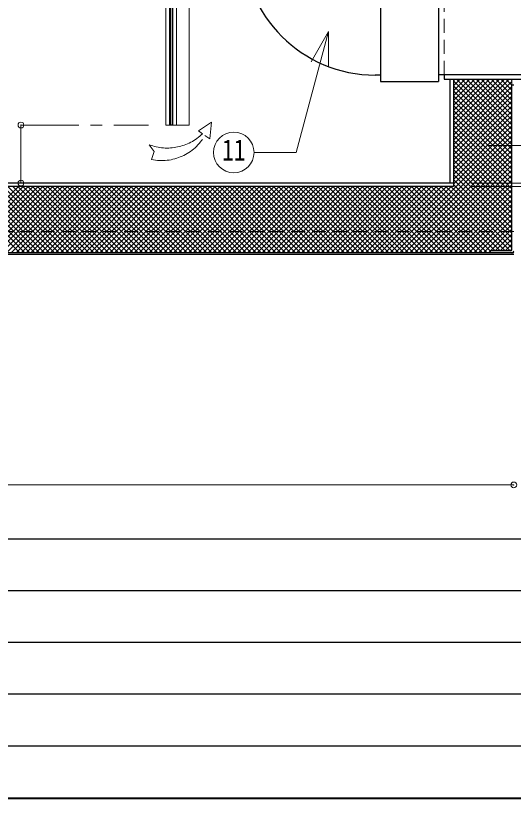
# Model space of a CAD drawing. Units: millimetres at full size, sheet at 1:10; details may follow other scales. Extents: x -2114 to 1936, y -1399 to 1411.
# Drawn here: x -889 to -459, y -1399 to -724 of the extents above; entities that cross this region are included whole.
import ezdxf
from ezdxf.enums import TextEntityAlignment as Align

# ---------------------------------------------------------------- set-up
doc = ezdxf.new("R2010")
doc.units = ezdxf.units.MM
doc.header["$LTSCALE"] = 10
doc.header["$PDMODE"] = 32
doc.header["$PDSIZE"] = 5
for name, pattern in [('CHAIN1', [8, 5, -1, 1, -1]), ('DASHED1', [1.8, 1.2, -0.6]), ('DOUBLE_CHAIN1', [8.8, 5, -1, 0.6, -0.6, 0.6, -1])]:
    doc.linetypes.add(name, pattern=pattern)
doc.layers.add('0-0_ﾚｲﾔ1', color=4, linetype='Continuous', lineweight=9)
doc.styles.add('ＭＳ ゴシック', font='')
doc.styles.get('ＭＳ ゴシック').set_extended_font_data('MS Gothic')

msp = doc.modelspace()

# ---------------------------------------------------------------- linework, layer by layer
at = {"layer": '0-0_ﾚｲﾔ1', "color": 7, "lineweight": 18}
for p, q in [((-758.92, -818.64), (-758.92, -318.64)), ((-755.92, -818.64), (-755.92, -318.64)), ((-752.92, -330.88), (-752.92, -818.64)), ((-749.92, -331.5), (-749.92, -818.64)), ((-618.71, -738.08), (-646.62, -842.27)), ((-618.71, -738.08), (-633.71, -764.07)), ((-618.71, -738.08), (-618.71, -768.08)), ((-460.52, -779.14), (-460.52, -784.14)), ((-755.92, -818.64), (-758.92, -818.64)), ((-749.92, -818.64), (-752.92, -818.64)), ((-646.62, -842.27), (-682.9, -842.27))]:
    msp.add_line(p, q, dxfattribs=at)
at = {"layer": '0-0_ﾚｲﾔ1', "color": 5, "lineweight": 25}
for p, q in [((-755.17, -318.64), (-755.17, -818.64)), ((-753.67, -319.39), (-753.67, -818.64)), ((-573.92, -656.14), (-573.92, -781.14)), ((-523.92, -775.24), (-434.92, -775.24)), ((-518.92, -775.24), (-518.92, -779.14)), ((-573.92, -775.64), (-578.42, -775.64)), ((-573.92, -781.14), (-523.92, -781.14)), ((-518.92, -779.14), (-434.92, -779.14)), ((-513.92, -868.64), (-513.92, -779.14)), ((-510.92, -779.14), (-510.92, -871.64)), ((-460.52, -926.24), (-460.52, -784.14)), ((-460.52, -784.14), (-458.92, -784.14)), ((-753.67, -818.64), (-755.17, -818.64)), ((-510.92, -868.64), (-1516.92, -868.64)), ((-510.92, -871.64), (-1516.92, -871.64)), ((-458.92, -930.24), (-1568.92, -930.24)), ((-459.72, -928.64), (-1568.12, -928.64)), ((-461.32, -927.04), (-478.92, -927.04)), ((-478.92, -928.64), (-478.92, -927.04))]:
    msp.add_line(p, q, dxfattribs=at)
at = {"layer": '0-0_ﾚｲﾔ1'}
for p, q in [((-738.92, -818.64), (-738.92, -318.64)), ((-510.92, -780.63), (-509.43, -779.14)), ((-510.92, -784.87), (-505.19, -779.14)), ((-510.92, -789.11), (-500.95, -779.14)), ((-510.92, -793.36), (-496.7, -779.14)), ((-510.92, -797.6), (-492.46, -779.14)), ((-510.92, -801.84), (-488.22, -779.14)), ((-510.92, -806.08), (-483.97, -779.14)), ((-510.92, -810.33), (-479.73, -779.14)), ((-510.92, -814.57), (-475.49, -779.14)), ((-510.92, -818.81), (-471.25, -779.14)), ((-510.92, -823.05), (-467, -779.14)), ((-510.92, -827.3), (-462.76, -779.14)), ((-510.92, -780.66), (-460.52, -831.06)), ((-510.92, -831.54), (-460.52, -781.14)), ((-508.21, -779.14), (-460.52, -826.82)), ((-503.96, -779.14), (-460.52, -822.58)), ((-499.72, -779.14), (-460.52, -818.34)), ((-495.48, -779.14), (-460.52, -814.09)), ((-491.24, -779.14), (-460.52, -809.85)), ((-486.99, -779.14), (-460.52, -805.61)), ((-482.75, -779.14), (-460.52, -801.37)), ((-478.51, -779.14), (-460.52, -797.12)), ((-474.27, -779.14), (-460.52, -792.88)), ((-470.02, -779.14), (-460.52, -788.64)), ((-465.78, -779.14), (-460.52, -784.4)), ((-461.54, -779.14), (-460.52, -780.15)), ((-510.92, -784.91), (-460.52, -835.31)), ((-510.92, -835.78), (-460.52, -785.38)), ((-510.92, -789.15), (-460.52, -839.55)), ((-510.92, -840.02), (-460.52, -789.62)), ((-510.92, -793.39), (-460.52, -843.79)), ((-510.92, -844.27), (-460.52, -793.87)), ((-510.92, -797.63), (-460.52, -848.03)), ((-510.92, -848.51), (-460.52, -798.11)), ((-510.92, -801.88), (-460.52, -852.28)), ((-510.92, -852.75), (-460.52, -802.35)), ((-510.92, -806.12), (-460.52, -856.52)), ((-510.92, -856.99), (-460.52, -806.59)), ((-510.92, -810.36), (-460.52, -860.76)), ((-510.92, -861.24), (-460.52, -810.84)), ((-510.92, -814.61), (-460.52, -865.01)), ((-510.92, -865.48), (-460.52, -815.08)), ((-883.92, -818.64), (-883.92, -868.64)), ((-755.92, -818.64), (-755.17, -818.64)), ((-753.67, -818.64), (-752.92, -818.64)), ((-749.92, -818.64), (-738.92, -818.64)), ((-510.92, -818.85), (-460.52, -869.25)), ((-510.92, -869.72), (-460.52, -819.32)), ((-565.59, -928.64), (-460.52, -823.57)), ((-561.35, -928.64), (-460.52, -827.81)), ((-510.92, -823.09), (-460.52, -873.49)), ((-510.92, -827.33), (-460.52, -877.73)), ((-557.11, -928.64), (-460.52, -832.05)), ((-510.92, -831.58), (-460.52, -881.98)), ((-510.92, -835.82), (-460.52, -886.22)), ((-552.86, -928.64), (-460.52, -836.29)), ((-548.62, -928.64), (-460.52, -840.54)), ((-510.92, -840.06), (-460.52, -890.46)), ((-544.38, -928.64), (-460.52, -844.78)), ((-540.14, -928.64), (-460.52, -849.02)), ((-510.92, -844.3), (-460.52, -894.7)), ((-510.92, -848.55), (-460.52, -898.95)), ((-535.89, -928.64), (-460.52, -853.26)), ((-510.92, -852.79), (-460.52, -903.19)), ((-531.65, -928.64), (-460.52, -857.51)), ((-527.41, -928.64), (-460.52, -861.75)), ((-510.92, -857.03), (-460.52, -907.43)), ((-510.92, -861.27), (-460.52, -911.67)), ((-523.17, -928.64), (-460.52, -865.99)), ((-510.92, -865.52), (-460.52, -915.92)), ((-943.19, -928.64), (-886.19, -871.64)), ((-941.79, -871.64), (-884.79, -928.64)), ((-938.95, -928.64), (-881.95, -871.64)), ((-937.55, -871.64), (-880.55, -928.64)), ((-934.7, -928.64), (-877.7, -871.64)), ((-933.31, -871.64), (-876.31, -928.64)), ((-930.46, -928.64), (-873.46, -871.64)), ((-929.07, -871.64), (-872.07, -928.64)), ((-926.22, -928.64), (-869.22, -871.64)), ((-924.82, -871.64), (-867.82, -928.64)), ((-921.97, -928.64), (-864.97, -871.64)), ((-920.58, -871.64), (-863.58, -928.64)), ((-917.73, -928.64), (-860.73, -871.64)), ((-916.34, -871.64), (-859.34, -928.64)), ((-913.49, -928.64), (-856.49, -871.64)), ((-912.1, -871.64), (-855.1, -928.64)), ((-909.25, -928.64), (-852.25, -871.64)), ((-907.85, -871.64), (-850.85, -928.64)), ((-905, -928.64), (-848, -871.64)), ((-903.61, -871.64), (-846.61, -928.64)), ((-900.76, -928.64), (-843.76, -871.64)), ((-899.37, -871.64), (-842.37, -928.64)), ((-896.52, -928.64), (-839.52, -871.64)), ((-895.13, -871.64), (-838.13, -928.64)), ((-892.28, -928.64), (-835.28, -871.64)), ((-890.88, -871.64), (-833.88, -928.64)), ((-888.03, -928.64), (-831.03, -871.64)), ((-886.64, -871.64), (-829.64, -928.64)), ((-883.79, -928.64), (-826.79, -871.64)), ((-882.4, -871.64), (-825.4, -928.64)), ((-879.55, -928.64), (-822.55, -871.64)), ((-878.15, -871.64), (-821.15, -928.64)), ((-875.31, -928.64), (-818.31, -871.64)), ((-873.91, -871.64), (-816.91, -928.64)), ((-871.06, -928.64), (-814.06, -871.64)), ((-869.67, -871.64), (-812.67, -928.64)), ((-866.82, -928.64), (-809.82, -871.64)), ((-865.43, -871.64), (-808.43, -928.64)), ((-862.58, -928.64), (-805.58, -871.64)), ((-861.18, -871.64), (-804.18, -928.64)), ((-858.33, -928.64), (-801.33, -871.64)), ((-856.94, -871.64), (-799.94, -928.64)), ((-854.09, -928.64), (-797.09, -871.64)), ((-852.7, -871.64), (-795.7, -928.64)), ((-849.85, -928.64), (-792.85, -871.64)), ((-848.46, -871.64), (-791.46, -928.64)), ((-845.61, -928.64), (-788.61, -871.64)), ((-844.21, -871.64), (-787.21, -928.64)), ((-841.36, -928.64), (-784.36, -871.64)), ((-839.97, -871.64), (-782.97, -928.64)), ((-837.12, -928.64), (-780.12, -871.64)), ((-835.73, -871.64), (-778.73, -928.64)), ((-832.88, -928.64), (-775.88, -871.64)), ((-831.49, -871.64), (-774.49, -928.64)), ((-828.64, -928.64), (-771.64, -871.64)), ((-827.24, -871.64), (-770.24, -928.64)), ((-824.39, -928.64), (-767.39, -871.64)), ((-823, -871.64), (-766, -928.64)), ((-820.15, -928.64), (-763.15, -871.64)), ((-818.76, -871.64), (-761.76, -928.64)), ((-815.91, -928.64), (-758.91, -871.64)), ((-814.52, -871.64), (-757.52, -928.64)), ((-811.67, -928.64), (-754.67, -871.64)), ((-810.27, -871.64), (-753.27, -928.64)), ((-807.42, -928.64), (-750.42, -871.64)), ((-806.03, -871.64), (-749.03, -928.64)), ((-803.18, -928.64), (-746.18, -871.64)), ((-801.79, -871.64), (-744.79, -928.64)), ((-798.94, -928.64), (-741.94, -871.64)), ((-797.54, -871.64), (-740.54, -928.64)), ((-794.7, -928.64), (-737.7, -871.64)), ((-793.3, -871.64), (-736.3, -928.64)), ((-790.45, -928.64), (-733.45, -871.64)), ((-789.06, -871.64), (-732.06, -928.64)), ((-786.21, -928.64), (-729.21, -871.64)), ((-784.82, -871.64), (-727.82, -928.64)), ((-781.97, -928.64), (-724.97, -871.64)), ((-780.57, -871.64), (-723.57, -928.64)), ((-777.72, -928.64), (-720.72, -871.64)), ((-776.33, -871.64), (-719.33, -928.64)), ((-773.48, -928.64), (-716.48, -871.64)), ((-772.09, -871.64), (-715.09, -928.64)), ((-769.24, -928.64), (-712.24, -871.64)), ((-767.85, -871.64), (-710.85, -928.64)), ((-765, -928.64), (-708, -871.64)), ((-763.6, -871.64), (-706.6, -928.64)), ((-760.75, -928.64), (-703.75, -871.64)), ((-759.36, -871.64), (-702.36, -928.64)), ((-756.51, -928.64), (-699.51, -871.64)), ((-755.12, -871.64), (-698.12, -928.64)), ((-752.27, -928.64), (-695.27, -871.64)), ((-750.88, -871.64), (-693.88, -928.64)), ((-748.03, -928.64), (-691.03, -871.64)), ((-746.63, -871.64), (-689.63, -928.64)), ((-743.78, -928.64), (-686.78, -871.64)), ((-742.39, -871.64), (-685.39, -928.64)), ((-739.54, -928.64), (-682.54, -871.64)), ((-738.15, -871.64), (-681.15, -928.64)), ((-735.3, -928.64), (-678.3, -871.64)), ((-733.91, -871.64), (-676.91, -928.64)), ((-731.06, -928.64), (-674.06, -871.64)), ((-729.66, -871.64), (-672.66, -928.64)), ((-726.81, -928.64), (-669.81, -871.64)), ((-725.42, -871.64), (-668.42, -928.64)), ((-722.57, -928.64), (-665.57, -871.64)), ((-721.18, -871.64), (-664.18, -928.64)), ((-718.33, -928.64), (-661.33, -871.64)), ((-716.93, -871.64), (-659.93, -928.64)), ((-714.09, -928.64), (-657.09, -871.64)), ((-712.69, -871.64), (-655.69, -928.64)), ((-709.84, -928.64), (-652.84, -871.64)), ((-708.45, -871.64), (-651.45, -928.64)), ((-705.6, -928.64), (-648.6, -871.64)), ((-704.21, -871.64), (-647.21, -928.64)), ((-701.36, -928.64), (-644.36, -871.64)), ((-699.96, -871.64), (-642.96, -928.64)), ((-697.11, -928.64), (-640.11, -871.64)), ((-695.72, -871.64), (-638.72, -928.64)), ((-692.87, -928.64), (-635.87, -871.64)), ((-691.48, -871.64), (-634.48, -928.64)), ((-688.63, -928.64), (-631.63, -871.64)), ((-687.24, -871.64), (-630.24, -928.64)), ((-684.39, -928.64), (-627.39, -871.64)), ((-682.99, -871.64), (-625.99, -928.64)), ((-680.14, -928.64), (-623.14, -871.64)), ((-678.75, -871.64), (-621.75, -928.64)), ((-675.9, -928.64), (-618.9, -871.64)), ((-674.51, -871.64), (-617.51, -928.64)), ((-671.66, -928.64), (-614.66, -871.64)), ((-670.27, -871.64), (-613.27, -928.64)), ((-667.42, -928.64), (-610.42, -871.64)), ((-666.02, -871.64), (-609.02, -928.64)), ((-663.17, -928.64), (-606.17, -871.64)), ((-661.78, -871.64), (-604.78, -928.64)), ((-658.93, -928.64), (-601.93, -871.64)), ((-657.54, -871.64), (-600.54, -928.64)), ((-654.69, -928.64), (-597.69, -871.64)), ((-653.3, -871.64), (-596.3, -928.64)), ((-650.45, -928.64), (-593.45, -871.64)), ((-649.05, -871.64), (-592.05, -928.64)), ((-646.2, -928.64), (-589.2, -871.64)), ((-644.81, -871.64), (-587.81, -928.64)), ((-641.96, -928.64), (-584.96, -871.64)), ((-640.57, -871.64), (-583.57, -928.64)), ((-637.72, -928.64), (-580.72, -871.64)), ((-636.32, -871.64), (-579.32, -928.64)), ((-633.47, -928.64), (-576.47, -871.64)), ((-632.08, -871.64), (-575.08, -928.64)), ((-629.23, -928.64), (-572.23, -871.64)), ((-627.84, -871.64), (-570.84, -928.64)), ((-624.99, -928.64), (-567.99, -871.64)), ((-623.6, -871.64), (-566.6, -928.64)), ((-620.75, -928.64), (-563.75, -871.64)), ((-619.35, -871.64), (-562.35, -928.64)), ((-616.5, -928.64), (-559.5, -871.64)), ((-615.11, -871.64), (-558.11, -928.64)), ((-612.26, -928.64), (-555.26, -871.64)), ((-610.87, -871.64), (-553.87, -928.64)), ((-608.02, -928.64), (-551.02, -871.64)), ((-606.63, -871.64), (-549.63, -928.64)), ((-603.78, -928.64), (-546.78, -871.64)), ((-602.38, -871.64), (-545.38, -928.64)), ((-599.53, -928.64), (-542.53, -871.64)), ((-598.14, -871.64), (-541.14, -928.64)), ((-595.29, -928.64), (-538.29, -871.64)), ((-593.9, -871.64), (-536.9, -928.64)), ((-591.05, -928.64), (-534.05, -871.64)), ((-589.66, -871.64), (-532.66, -928.64)), ((-586.81, -928.64), (-529.81, -871.64)), ((-585.41, -871.64), (-528.41, -928.64)), ((-582.56, -928.64), (-525.56, -871.64)), ((-581.17, -871.64), (-524.17, -928.64)), ((-578.32, -928.64), (-521.32, -871.64)), ((-576.93, -871.64), (-519.93, -928.64)), ((-574.08, -928.64), (-517.08, -871.64)), ((-572.68, -871.64), (-515.68, -928.64)), ((-569.84, -928.64), (-512.84, -871.64)), ((-568.44, -871.64), (-511.44, -928.64)), ((-564.2, -871.64), (-507.2, -928.64)), ((-559.96, -871.64), (-502.96, -928.64)), ((-555.71, -871.64), (-498.71, -928.64)), ((-551.47, -871.64), (-494.47, -928.64)), ((-547.23, -871.64), (-490.23, -928.64)), ((-542.99, -871.64), (-485.99, -928.64)), ((-538.74, -871.64), (-481.74, -928.64)), ((-534.5, -871.64), (-478.92, -927.22)), ((-530.26, -871.64), (-474.86, -927.04)), ((-526.02, -871.64), (-470.62, -927.04)), ((-521.77, -871.64), (-466.37, -927.04)), ((-518.92, -928.64), (-460.52, -870.23)), ((-517.53, -871.64), (-462.13, -927.04)), ((-514.68, -928.64), (-460.52, -874.48)), ((-513.29, -871.64), (-460.52, -924.4)), ((-510.92, -869.76), (-460.52, -920.16)), ((-510.44, -928.64), (-460.52, -878.72)), ((-506.2, -928.64), (-460.52, -882.96)), ((-501.95, -928.64), (-460.52, -887.21)), ((-497.71, -928.64), (-460.52, -891.45)), ((-493.47, -928.64), (-460.52, -895.69)), ((-489.23, -928.64), (-460.52, -899.93)), ((-484.98, -928.64), (-460.52, -904.18)), ((-480.74, -928.64), (-460.52, -908.42)), ((-474.9, -927.04), (-460.52, -912.66)), ((-470.65, -927.04), (-460.52, -916.9)), ((-466.41, -927.04), (-460.52, -921.15)), ((-462.17, -927.04), (-460.52, -925.39)), ((-458.92, -1128.64), (-1568.92, -1128.64))]:
    msp.add_line(p, q, dxfattribs=at)
at = {"layer": '0-0_ﾚｲﾔ1', "linetype": 'DASHED1'}
for p, q in [((-518.92, -775.24), (-518.92, -662.04)), ((-458.92, -910.24), (-1568.92, -910.24))]:
    msp.add_line(p, q, dxfattribs=at)
at = {"layer": '0-0_ﾚｲﾔ1', "linetype": 'CHAIN1'}
for p, q in [((-883.92, -818.64), (-773.92, -818.64)), ((-480.52, -836.14), (-437.32, -836.14)), ((-495.92, -868.64), (446.08, -868.64)), ((-495.92, -871.64), (496.08, -871.64))]:
    msp.add_line(p, q, dxfattribs=at)
at = {"layer": '0-0_ﾚｲﾔ1', "linetype": 'DOUBLE_CHAIN1'}
for p, q in [((-730.85, -823.73), (-719.67, -816.09)), ((-721.16, -830.44), (-719.67, -816.09)), ((-730.85, -823.73), (-727.38, -826.13)), ((-725.34, -827.55), (-721.16, -830.44)), ((-773.25, -835.66), (-768.97, -841.52)), ((-768.97, -841.52), (-771.41, -848.34))]:
    msp.add_line(p, q, dxfattribs=at)
at = {"layer": '0-0_ﾚｲﾔ1', "color": 6, "lineweight": 25}
for p, q in [((-2068.92, -1175.06), (1891.08, -1175.06)), ((-1116.06, -1219.71), (-187.49, -1219.71)), ((-187.49, -1264.35), (-1116.06, -1264.35)), ((-187.49, -1308.99), (-1116.06, -1308.99)), ((1891.08, -1353.64), (-2068.92, -1353.64))]:
    msp.add_line(p, q, dxfattribs=at)
at = {"layer": '0-0_ﾚｲﾔ1', "color": 1, "lineweight": 40}
msp.add_line((1936.08, -1398.64), (-2113.92, -1398.64), dxfattribs=at)
at = {"layer": '0-0_ﾚｲﾔ1', "color": 5, "lineweight": 25}
msp.add_lwpolyline([(-573.92, -656.14), (-523.92, -656.14), (-523.92, -781.14)], dxfattribs=at)
at = {"layer": '0-0_ﾚｲﾔ1', "color": 7, "lineweight": 18}
msp.add_circle((-700.4, -842.27), 17.5, dxfattribs=at)
at = {"layer": '0-0_ﾚｲﾔ1', "color": 5, "lineweight": 25}
for centre, radius, start, end in [((-578.42, -661.64), 114, 180, 270), ((-461.32, -926.24), 0.8, 270, 0), ((-460.52, -927.04), 1.6, 270, 0), ((-459.72, -927.84), 0.8, 270, 0)]:
    msp.add_arc(centre, radius, start, end, dxfattribs=at)
at = {"layer": '0-0_ﾚｲﾔ1', "linetype": 'DOUBLE_CHAIN1'}
for centre, radius, start, end in [((-757.83, -794.71), 43.76, 249.37581, 314.10079), ((-762.56, -806.5), 42.76, 258.06872, 330.51954)]:
    msp.add_arc(centre, radius, start, end, dxfattribs=at)
at = {"layer": '0-0_ﾚｲﾔ1', "color": 1}
for p in [(-883.92, -818.64), (-883.92, -868.64), (-458.92, -1128.64)]:
    msp.add_point(p, dxfattribs=at)

# ---------------------------------------------------------------- texts
at = {"layer": '0-0_ﾚｲﾔ1', "color": 7, "style": 'ＭＳ ゴシック', "width": 0.8}
msp.add_text('11', height=18.33, dxfattribs=at).set_placement((-710.4, -854.77), align=Align.BOTTOM_LEFT)

doc.saveas('drawing.dxf')
